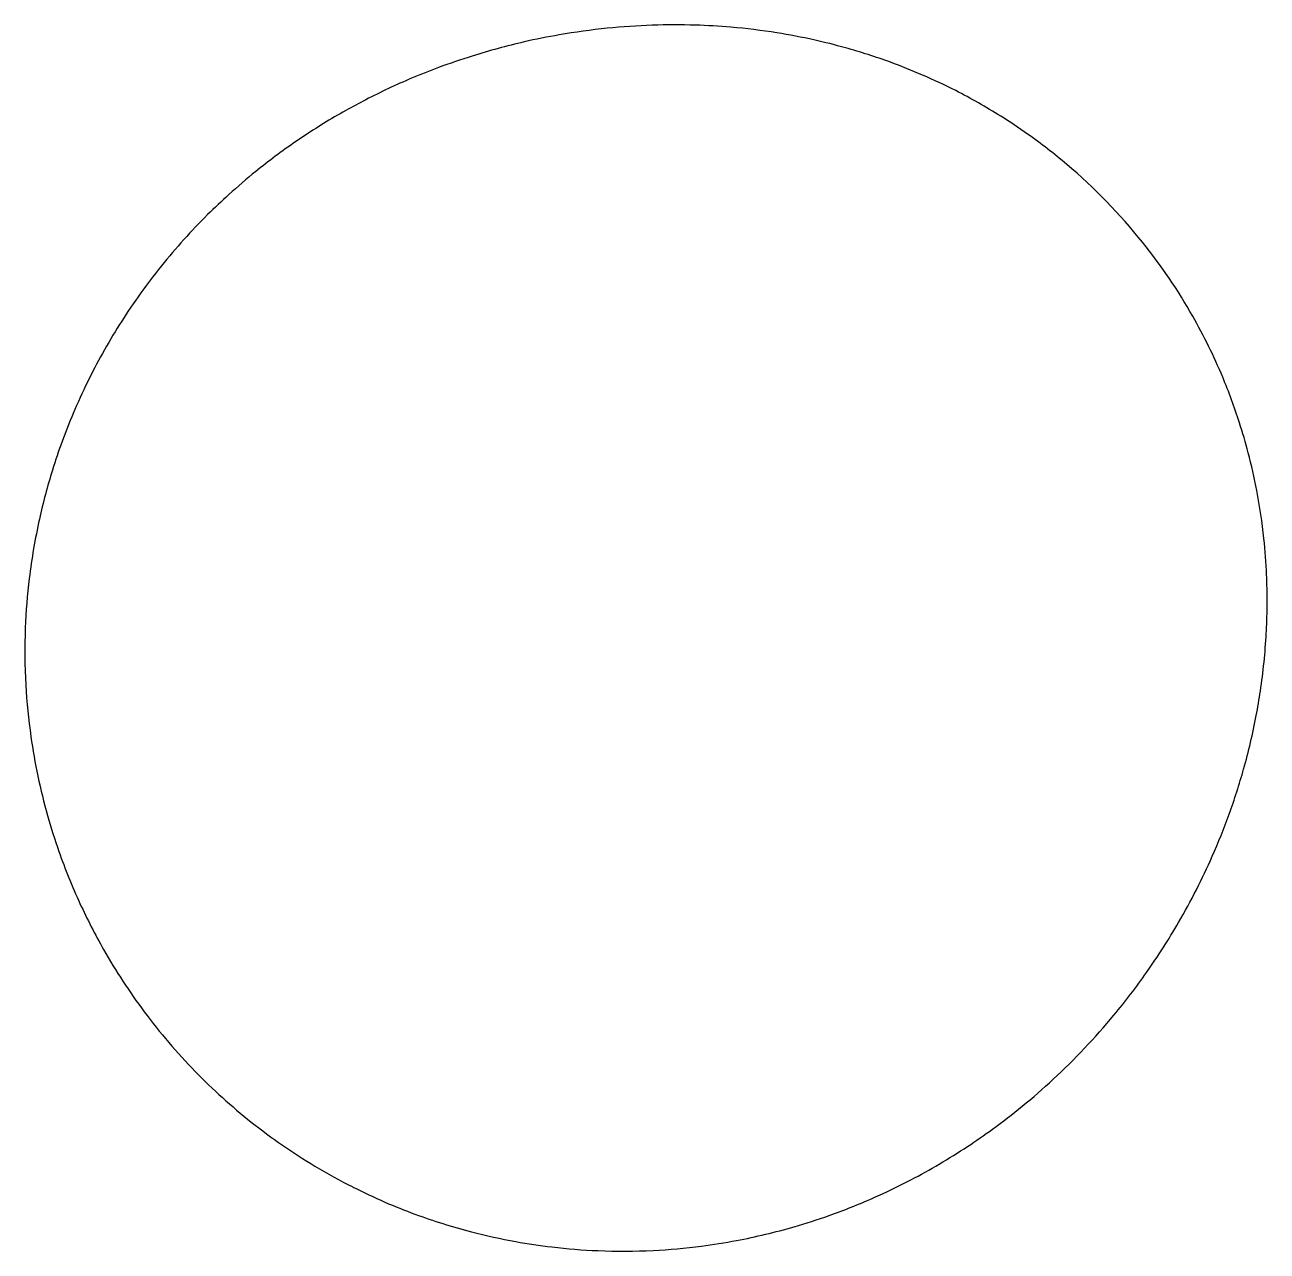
# Model space of a CAD drawing. Header units: metres. Extents: x -292 to 250, y -283 to 251.
import ezdxf

# ---------------------------------------------------------------- set-up
doc = ezdxf.new("R2010")
doc.units = ezdxf.units.M

msp = doc.modelspace()

# ---------------------------------------------------------------- linework, layer by layer
for centre, radius, start, end in [((-8.08, -44.42), 295.2, 455.7985, 459.8985), ((-8.18, -43.58), 294.35, 451.9579, 455.7955), ((-8.37, -38.99), 289.76, 448.2384, 451.9512), ((-8.17, -32.01), 282.78, 445.0959, 448.2345), ((-7.7, -26.43), 277.18, 440.9225, 445.0949), ((-7.59, -47.22), 298.05, 459.8969, 462.8748), ((-6.7, -20.19), 270.86, 437.4478, 440.9231), ((-6.15, -17.79), 268.4, 434.4449, 437.4511), ((-8.08, -45.17), 295.94, 465.1438, 467.4158), ((-8.04, -45.66), 296.42, 462.8583, 465.1267), ((-4.95, -13.4), 263.85, 429.9551, 434.4402), ((-8.87, -42.85), 293.49, 467.4044, 470.4285), ((-3.02, -7.96), 258.07, 426.6079, 429.9428), ((-11.93, -35.7), 285.71, 472.8954, 477.3197), ((-8.02, -44.89), 295.7, 470.4443, 472.9001), ((-1.74, -5.17), 255, 423.0364, 426.6224), ((-1.26, -4.25), 253.96, 417.9563, 423.0396), ((-10.54, -38.26), 288.62, 477.3326, 479.2895), ((-14.22, -31.88), 281.26, 479.2704, 481.5654), ((0.84, -0.93), 250.04, 414.7332, 417.9601), ((-13.94, -32.41), 281.85, 481.5582, 484.5164), ((1.4, -0.11), 249.04, 409.7623, 414.73), ((-16.23, -29.12), 277.85, 484.5118, 486.7382), ((-12.98, -33.3), 283.14, 486.7589, 488.9437), ((3.56, 2.46), 245.68, 398.7021, 409.7587), ((-19.98, -24.7), 272.05, 488.9345, 492.197), ((-18.28, -26.52), 274.54, 492.2049, 494.85), ((-20.2, -24.72), 271.91, 494.8318, 497.997), ((-19.1, -25.79), 273.44, 497.9831, 501.1306), ((4.03, 2.85), 245.07, 389.5927, 398.7014), ((-21.23, -24.1), 270.73, 501.1266, 504.703), ((-21.35, -24.05), 270.59, 504.6968, 510.8592), ((3.68, 2.63), 245.49, 382.6942, 389.5963), ((-23.51, -22.85), 268.13, 510.8601, 513.8694), ((-23.2, -22.91), 268.42, 513.886, 517.0923), ((1.42, 1.67), 247.94, 377.8166, 382.6979), ((-23.94, -22.57), 267.62, 517.097, 522.7249), ((-0.38, 1.15), 249.82, 374.6803, 377.8024), ((-0.72, 1.04), 250.18, 370.8151, 374.6853), ((-23.82, -22.56), 267.72, 522.7348, 527.4564), ((-3.63, 0.45), 253.15, 366.0417, 370.8227), ((-25.13, -22.23), 266.37, 527.4643, 533.1185), ((-7.02, 0.07), 256.56, 362.4824, 366.0467), ((-1.47, 0.37), 250.99, 360.7539, 362.4683), ((-26.5, -22.1), 265, 533.1099, 537.7785), ((-20.57, 0.07), 270.1, 359.9857, 360.7651), ((-36.46, 0.04), 285.99, 718.6586, 719.9915), ((5.1, -0.87), 244.41, 716.8833, 718.6439), ((-28.41, -22.05), 263.09, 537.7737, 543.1918), ((-19.55, 0.47), 269.1, 711.4873, 716.8843), ((-27.98, -22.01), 263.52, 543.1969, 548.0958), ((-20.34, 0.63), 269.91, 709.1868, 711.4787), ((-28.17, 2.06), 277.87, 704.2637, 709.2001), ((-28.58, -22.07), 262.92, 548.1001, 555.7722), ((-36.25, 4.33), 286.27, 700.131, 704.2648), ((-30.14, -22.58), 261.28, 555.7575, 559.3603), ((-35.87, 4.15), 285.85, 696.1866, 700.1384), ((-28.34, -21.99), 263.18, 559.3505, 564.6646), ((-41.25, 6.51), 291.71, 689.8284, 696.19), ((-29.63, -22.62), 261.74, 564.6589, 569.5912), ((-45.82, 9.12), 296.98, 684.8552, 689.8361), ((-31.92, -23.96), 259.08, 569.5837, 576.7465), ((-45.49, 8.82), 296.54, 680.3309, 684.8658), ((-30.77, -23.07), 260.53, 576.751, 584.2869), ((-43.66, 7.35), 294.19, 672.8267, 680.3232), ((-31.88, -24.21), 258.95, 584.278, 591.5485), ((-39.78, 3.22), 288.53, 669.2782, 672.8204), ((-40.09, 3.5), 288.94, 666.033, 669.2909), ((-31.93, -24.23), 258.91, 591.5536, 599.033), ((-37.4, -0.19), 284.37, 663.3837, 666.0319), ((-37.64, 0.28), 284.9, 660.446, 663.3725), ((-32.26, -24.82), 258.23, 599.0281, 603.1942), ((-35.96, -2.51), 281.64, 657.5724, 660.4373), ((-35.21, -3.78), 280.16, 653.8127, 657.5566), ((-31.24, -22.67), 260.61, 603.209, 606.6147), ((-32.37, -25.2), 257.84, 606.6207, 609.75), ((-32.98, -8.72), 274.75, 649.4965, 653.8036), ((-31.31, -22.38), 260.85, 609.7461, 615.417), ((-33.21, -8.17), 275.34, 646.1826, 649.5037), ((-31.33, -22.28), 260.94, 615.4274, 619.7564), ((-31.53, -13.93), 269.34, 640.6885, 646.1806), ((-31.07, -20.55), 262.69, 619.7672, 623.2483), ((-31.01, -17.67), 265.56, 632.829, 637.3864), ((-31.26, -15.72), 267.54, 637.3855, 640.703), ((-31.09, -20.5), 262.74, 623.2535, 627.6552), ((-31.02, -18.07), 265.16, 627.6625, 632.8354)]:
    msp.add_arc(centre, radius, start, end)

doc.saveas('drawing.dxf')
